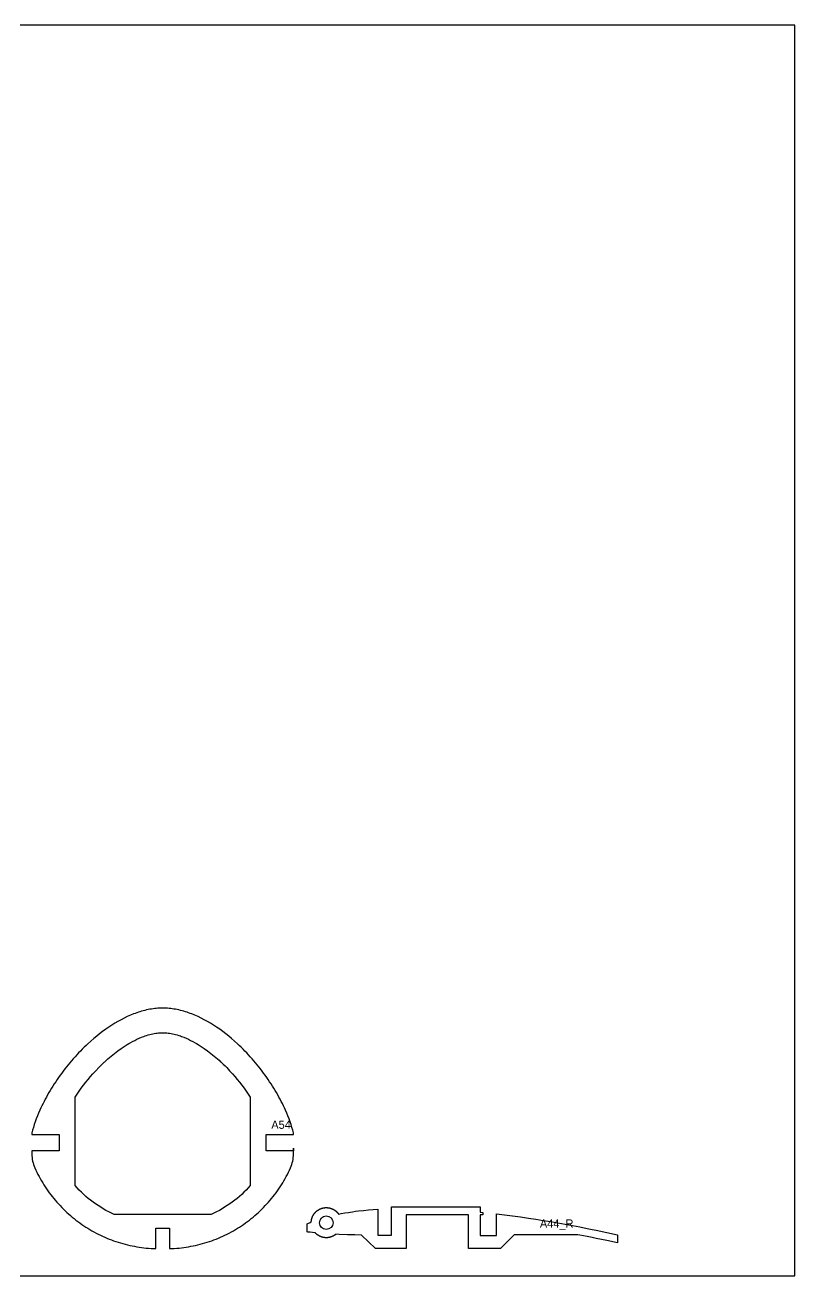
# Model space of a CAD drawing. Header units: millimetres. Extents: x 0 to 1269, y 0 to 474.
# Drawn here: x 987.7 to 1269.2, y 0 to 457.2 of the extents above; entities that cross this region are included whole.
import ezdxf

# ---------------------------------------------------------------- set-up
doc = ezdxf.new("R2010")
doc.units = ezdxf.units.MM
for name, color, linetype in [('CUT', 1, 'Continuous'), ('LABELS_NOT_CUT', 7, 'Continuous'), ('REFERENCE_NOT_CUT', 8, 'Continuous')]:
    doc.layers.add(name, color=color, linetype=linetype)

msp = doc.modelspace()

# ---------------------------------------------------------------- linework, layer by layer
at = {"layer": 'CUT'}
for points in [[(1085.89, 44.6), (1085.89, 46.71), (1085.89, 45.71), (1075.89, 45.71), (1075.89, 51.71), (1085.89, 51.71), (1085.89, 52.27), (1085.62, 53.28), (1085.33, 54.29), (1085.01, 55.32), (1084.65, 56.37), (1084.27, 57.42), (1083.86, 58.48), (1083.42, 59.55), (1082.95, 60.63), (1082.58, 61.42), (1082.21, 62.22), (1081.82, 63.02), (1081.41, 63.81), (1080.99, 64.61), (1080.56, 65.41), (1080.11, 66.21), (1079.65, 67.01), (1079.18, 67.81), (1078.69, 68.61), (1078.2, 69.41), (1077.69, 70.2), (1077.17, 70.99), (1076.64, 71.78), (1076.09, 72.56), (1075.54, 73.34), (1074.97, 74.11), (1074.4, 74.88), (1073.81, 75.65), (1073.21, 76.4), (1072.61, 77.16), (1071.99, 77.9), (1071.37, 78.64), (1070.74, 79.37), (1070.09, 80.09), (1069.44, 80.81), (1068.78, 81.51), (1068.12, 82.21), (1067.44, 82.89), (1066.76, 83.57), (1066.07, 84.23), (1065.38, 84.88), (1064.33, 85.84), (1063.27, 86.76), (1062.19, 87.66), (1061.11, 88.52), (1060.01, 89.36), (1058.91, 90.16), (1057.79, 90.93), (1056.67, 91.67), (1055.54, 92.37), (1054.41, 93.03), (1053.27, 93.66), (1052.13, 94.25), (1050.99, 94.79), (1049.85, 95.3), (1048.71, 95.76), (1048.13, 95.98), (1047.56, 96.18), (1046.96, 96.39), (1046.36, 96.58), (1045.76, 96.76), (1045.16, 96.92), (1044.56, 97.08), (1043.96, 97.22), (1043.37, 97.35), (1042.77, 97.46), (1042.18, 97.56), (1041.58, 97.65), (1040.99, 97.72), (1040.4, 97.79), (1039.82, 97.83), (1039.23, 97.87), (1038.65, 97.89), (1038.07, 97.9), (1037.49, 97.89), (1036.9, 97.87), (1036.32, 97.83), (1035.73, 97.79), (1035.14, 97.72), (1034.55, 97.65), (1033.96, 97.56), (1033.36, 97.46), (1032.77, 97.35), (1032.17, 97.22), (1031.57, 97.08), (1030.98, 96.92), (1030.38, 96.76), (1029.77, 96.58), (1029.17, 96.39), (1028.57, 96.18), (1028, 95.98), (1027.43, 95.76), (1026.28, 95.3), (1025.14, 94.79), (1024, 94.25), (1022.86, 93.66), (1021.72, 93.03), (1020.59, 92.37), (1019.46, 91.67), (1018.34, 90.93), (1017.23, 90.16), (1016.12, 89.36), (1015.03, 88.52), (1013.94, 87.66), (1012.87, 86.76), (1011.8, 85.84), (1010.76, 84.88), (1010.06, 84.23), (1009.37, 83.57), (1008.69, 82.89), (1008.02, 82.21), (1007.35, 81.51), (1006.69, 80.81), (1006.04, 80.09), (1005.4, 79.37), (1004.76, 78.64), (1004.14, 77.9), (1003.53, 77.16), (1002.92, 76.4), (1002.32, 75.65), (1001.74, 74.88), (1001.16, 74.11), (1000.6, 73.34), (1000.04, 72.56), (999.5, 71.78), (998.97, 70.99), (998.44, 70.2), (997.94, 69.41), (997.44, 68.61), (996.95, 67.81), (996.48, 67.01), (996.02, 66.21), (995.58, 65.41), (995.14, 64.61), (994.72, 63.81), (994.32, 63.02), (993.93, 62.22), (993.55, 61.42), (993.19, 60.63), (992.72, 59.55), (992.28, 58.48), (991.86, 57.42), (991.48, 56.37), (991.13, 55.32), (990.8, 54.29), (990.51, 53.28), (990.24, 52.27), (990.24, 51.71), (1000.24, 51.71), (1000.24, 45.71), (990.24, 45.71), (990.24, 44.6), (990.26, 43.94), (990.31, 43.28), (990.4, 42.63), (990.52, 41.98), (990.68, 41.34), (990.87, 40.71), (991.09, 40.08), (991.35, 39.47), (991.71, 38.68), (992.09, 37.89), (992.49, 37.11), (992.89, 36.33), (993.31, 35.57), (993.75, 34.81), (994.2, 34.05), (994.66, 33.31), (995.13, 32.57), (995.62, 31.85), (996.11, 31.13), (996.63, 30.42), (997.15, 29.71), (997.69, 29.02), (998.23, 28.34), (998.79, 27.67), (999.37, 27), (999.95, 26.35), (1000.54, 25.71), (1001.15, 25.08), (1001.77, 24.46), (1002.39, 23.84), (1003.03, 23.25), (1003.68, 22.66), (1004.34, 22.08), (1005.01, 21.52), (1005.69, 20.96), (1006.37, 20.42), (1007.07, 19.89), (1007.78, 19.37), (1008.49, 18.87), (1009.22, 18.38), (1009.95, 17.9), (1010.69, 17.43), (1011.44, 16.98), (1012.2, 16.54), (1012.96, 16.11), (1013.73, 15.7), (1014.51, 15.3), (1015.3, 14.91), (1016.09, 14.54), (1016.89, 14.18), (1017.69, 13.84), (1018.5, 13.51), (1019.32, 13.19), (1020.14, 12.89), (1020.97, 12.6), (1021.8, 12.33), (1022.64, 12.07), (1023.48, 11.83), (1024.32, 11.6), (1025.17, 11.39), (1026.03, 11.19), (1026.88, 11.01), (1027.74, 10.84), (1028.6, 10.68), (1029.47, 10.54), (1030.33, 10.42), (1031.2, 10.31), (1032.07, 10.22), (1032.94, 10.14), (1033.82, 10.08), (1034.69, 10.03), (1035.57, 10), (1035.57, 17.49), (1040.57, 17.49), (1040.57, 10), (1041, 10.01), (1041.44, 10.03), (1042.32, 10.08), (1043.19, 10.14), (1044.06, 10.22), (1044.93, 10.31), (1045.8, 10.42), (1046.67, 10.54), (1047.53, 10.68), (1048.39, 10.84), (1049.25, 11.01), (1050.11, 11.19), (1050.96, 11.39), (1051.81, 11.6), (1052.65, 11.83), (1053.5, 12.07), (1054.33, 12.33), (1055.16, 12.6), (1055.99, 12.89), (1056.81, 13.19), (1057.63, 13.51), (1058.44, 13.84), (1059.24, 14.18), (1060.04, 14.54), (1060.84, 14.91), (1061.62, 15.3), (1062.4, 15.7), (1063.17, 16.11), (1063.94, 16.54), (1064.69, 16.98), (1065.44, 17.43), (1066.18, 17.9), (1066.92, 18.38), (1067.64, 18.87), (1068.36, 19.37), (1069.06, 19.89), (1069.76, 20.42), (1070.45, 20.96), (1071.13, 21.52), (1071.79, 22.08), (1072.45, 22.66), (1073.1, 23.25), (1073.74, 23.84), (1074.37, 24.46), (1074.98, 25.08), (1075.59, 25.71), (1076.18, 26.35), (1076.77, 27), (1077.34, 27.67), (1077.9, 28.34), (1078.45, 29.02), (1078.98, 29.71), (1079.51, 30.42), (1080.02, 31.13), (1080.52, 31.85), (1081, 32.57), (1081.48, 33.31), (1081.94, 34.05), (1082.39, 34.81), (1082.82, 35.57), (1083.24, 36.33), (1083.65, 37.11), (1084.04, 37.89), (1084.42, 38.68), (1084.79, 39.47), (1085.04, 40.08), (1085.27, 40.71), (1085.45, 41.34), (1085.61, 41.98), (1085.73, 42.63), (1085.82, 43.28), (1085.87, 43.94)], [(1006.81, 32.18), (1006.07, 33.01), (1006.07, 65.4), (1006.8, 66.49), (1007.55, 67.58), (1008.33, 68.66), (1009.13, 69.73), (1009.95, 70.79), (1010.8, 71.83), (1011.66, 72.86), (1012.54, 73.86), (1013.6, 75.02), (1014.67, 76.14), (1015.28, 76.76), (1015.9, 77.36), (1016.72, 78.14), (1016.87, 78.28), (1017.47, 78.82), (1018.06, 79.36), (1018.66, 79.87), (1019.27, 80.38), (1019.88, 80.88), (1020.49, 81.36), (1021.1, 81.83), (1021.71, 82.29), (1022.85, 83.1), (1023.98, 83.87), (1025.11, 84.58), (1025.68, 84.92), (1026.24, 85.24), (1027.05, 85.69), (1027.86, 86.11), (1028.66, 86.5), (1029.45, 86.86), (1030.34, 87.24), (1031.2, 87.57), (1031.62, 87.71), (1032.19, 87.91), (1032.76, 88.08), (1033.32, 88.23), (1033.88, 88.37), (1034.43, 88.5), (1034.98, 88.61), (1035.52, 88.7), (1036.06, 88.77), (1036.59, 88.83), (1037.11, 88.87), (1037.59, 88.89), (1038.07, 88.9), (1038.54, 88.89), (1039.02, 88.87), (1039.54, 88.83), (1040.08, 88.77), (1040.61, 88.7), (1041.15, 88.61), (1041.7, 88.5), (1042.26, 88.37), (1042.81, 88.23), (1043.38, 88.08), (1043.94, 87.91), (1044.52, 87.71), (1044.93, 87.57), (1045.79, 87.24), (1046.68, 86.86), (1047.47, 86.5), (1048.27, 86.11), (1049.08, 85.69), (1049.89, 85.24), (1050.46, 84.92), (1051.02, 84.58), (1052.15, 83.87), (1053.29, 83.1), (1054.43, 82.29), (1055.04, 81.83), (1055.65, 81.36), (1056.26, 80.88), (1056.86, 80.38), (1057.47, 79.87), (1058.07, 79.36), (1058.67, 78.82), (1059.26, 78.28), (1059.41, 78.14), (1060.23, 77.36), (1060.85, 76.76), (1061.46, 76.14), (1062.54, 75.02), (1063.59, 73.86), (1064.47, 72.86), (1065.34, 71.83), (1066.18, 70.79), (1067, 69.73), (1067.81, 68.66), (1068.58, 67.58), (1069.34, 66.49), (1070.07, 65.4), (1070.07, 33.01), (1069.32, 32.18), (1068.55, 31.37), (1067.76, 30.58), (1066.95, 29.81), (1066.12, 29.07), (1065.26, 28.35), (1064.39, 27.65), (1063.5, 26.97), (1062.59, 26.32), (1061.67, 25.7), (1060.72, 25.1), (1059.76, 24.52), (1058.79, 23.97), (1057.8, 23.45), (1056.8, 22.96), (1055.78, 22.49), (1020.35, 22.49), (1019.34, 22.96), (1018.33, 23.45), (1017.34, 23.97), (1016.37, 24.52), (1015.41, 25.1), (1014.47, 25.7), (1013.54, 26.32), (1012.63, 26.97), (1011.74, 27.65), (1010.87, 28.35), (1010.02, 29.07), (1009.19, 29.81), (1008.37, 30.58), (1007.58, 31.37)], [(1195.07, 17.02), (1196.53, 16.72), (1200.44, 15.91), (1204.28, 15.07), (1204.28, 12.07), (1200.44, 12.91), (1196.53, 13.72), (1195.07, 14.02), (1193.22, 14.39), (1190.53, 14.92), (1189.88, 15.05), (1166.53, 15.01), (1161.59, 10.05), (1161.59, 10.04), (1149.84, 10.03), (1149.83, 22.33), (1127.03, 22.31), (1127.04, 10.01), (1115.86, 10), (1110.76, 14.97), (1108.25, 15.02), (1105.63, 15.09), (1102.63, 15.2), (1101.4, 15.26), (1101.38, 15.24), (1101.34, 15.21), (1101.3, 15.18), (1101.26, 15.15), (1101.23, 15.12), (1101.19, 15.09), (1101.15, 15.06), (1101.11, 15.03), (1101.07, 15.01), (1101.03, 14.98), (1100.99, 14.95), (1100.95, 14.92), (1100.91, 14.9), (1100.87, 14.87), (1100.83, 14.85), (1100.79, 14.82), (1100.75, 14.79), (1100.71, 14.77), (1100.67, 14.75), (1100.63, 14.72), (1100.59, 14.7), (1100.54, 14.67), (1100.5, 14.65), (1100.46, 14.63), (1100.42, 14.61), (1100.38, 14.58), (1100.33, 14.56), (1100.29, 14.54), (1100.25, 14.52), (1100.2, 14.5), (1100.16, 14.48), (1100.12, 14.46), (1100.07, 14.44), (1100.03, 14.42), (1099.98, 14.4), (1099.94, 14.38), (1099.89, 14.37), (1099.85, 14.35), (1099.8, 14.33), (1099.76, 14.32), (1099.71, 14.3), (1099.67, 14.28), (1099.62, 14.27), (1099.58, 14.25), (1099.53, 14.24), (1099.49, 14.22), (1099.44, 14.21), (1099.39, 14.2), (1099.35, 14.18), (1099.3, 14.17), (1099.26, 14.16), (1099.21, 14.15), (1099.16, 14.14), (1099.12, 14.12), (1099.07, 14.11), (1099.02, 14.1), (1098.97, 14.09), (1098.93, 14.09), (1098.88, 14.08), (1098.83, 14.07), (1098.79, 14.06), (1098.74, 14.05), (1098.69, 14.04), (1098.64, 14.04), (1098.6, 14.03), (1098.55, 14.02), (1098.5, 14.02), (1098.45, 14.01), (1098.41, 14.01), (1098.36, 14), (1098.31, 14), (1098.26, 14), (1098.21, 13.99), (1098.17, 13.99), (1098.12, 13.99), (1098.07, 13.99), (1098.02, 13.99), (1097.97, 13.98), (1097.93, 13.98), (1097.88, 13.98), (1097.83, 13.98), (1097.78, 13.98), (1097.73, 13.99), (1097.69, 13.99), (1097.64, 13.99), (1097.59, 13.99), (1097.54, 13.99), (1097.49, 14), (1097.45, 14), (1097.4, 14), (1097.35, 14.01), (1097.3, 14.01), (1097.26, 14.02), (1097.21, 14.02), (1097.16, 14.03), (1097.11, 14.04), (1097.07, 14.04), (1097.02, 14.05), (1096.97, 14.06), (1096.92, 14.07), (1096.88, 14.08), (1096.83, 14.09), (1096.78, 14.09), (1096.73, 14.1), (1096.69, 14.11), (1096.64, 14.12), (1096.59, 14.14), (1096.55, 14.15), (1096.5, 14.16), (1096.45, 14.17), (1096.41, 14.18), (1096.36, 14.2), (1096.32, 14.21), (1096.27, 14.22), (1096.22, 14.24), (1096.18, 14.25), (1096.13, 14.27), (1096.09, 14.28), (1096.04, 14.3), (1096, 14.32), (1095.95, 14.33), (1095.91, 14.35), (1095.86, 14.37), (1095.82, 14.38), (1095.77, 14.4), (1095.73, 14.42), (1095.68, 14.44), (1095.64, 14.46), (1095.6, 14.48), (1095.55, 14.5), (1095.51, 14.52), (1095.47, 14.54), (1095.42, 14.56), (1095.38, 14.58), (1095.34, 14.61), (1095.3, 14.63), (1095.25, 14.65), (1095.21, 14.67), (1095.17, 14.7), (1095.13, 14.72), (1095.09, 14.75), (1095.05, 14.77), (1095, 14.79), (1094.96, 14.82), (1094.92, 14.85), (1094.88, 14.87), (1094.84, 14.9), (1094.8, 14.92), (1094.76, 14.95), (1094.72, 14.98), (1094.68, 15.01), (1094.65, 15.03), (1094.61, 15.06), (1094.57, 15.09), (1094.53, 15.12), (1094.49, 15.15), (1094.45, 15.18), (1094.42, 15.21), (1094.38, 15.24), (1094.34, 15.27), (1094.31, 15.3), (1094.27, 15.33), (1094.23, 15.36), (1094.2, 15.4), (1094.16, 15.43), (1094.13, 15.46), (1094.09, 15.49), (1094.06, 15.53), (1094.02, 15.56), (1093.99, 15.59), (1093.96, 15.63), (1093.92, 15.66), (1093.89, 15.7), (1093.86, 15.73), (1093.82, 15.77), (1092.8, 15.86), (1091.94, 15.96), (1091.1, 16.07), (1090.89, 16.1), (1090.89, 19.1), (1091.16, 19.23), (1092, 19.6), (1092.38, 19.76), (1092.39, 19.77), (1092.39, 19.82), (1092.39, 19.87), (1092.4, 19.92), (1092.4, 19.96), (1092.4, 20.01), (1092.41, 20.06), (1092.41, 20.11), (1092.42, 20.15), (1092.43, 20.2), (1092.43, 20.25), (1092.44, 20.3), (1092.45, 20.34), (1092.45, 20.39), (1092.46, 20.44), (1092.47, 20.49), (1092.48, 20.53), (1092.49, 20.58), (1092.5, 20.63), (1092.51, 20.67), (1092.52, 20.72), (1092.53, 20.77), (1092.54, 20.81), (1092.55, 20.86), (1092.57, 20.91), (1092.58, 20.95), (1092.59, 21), (1092.6, 21.05), (1092.62, 21.09), (1092.63, 21.14), (1092.65, 21.18), (1092.66, 21.23), (1092.68, 21.27), (1092.69, 21.32), (1092.71, 21.37), (1092.73, 21.41), (1092.74, 21.46), (1092.76, 21.5), (1092.78, 21.54), (1092.8, 21.59), (1092.82, 21.63), (1092.83, 21.68), (1092.85, 21.72), (1092.87, 21.76), (1092.89, 21.81), (1092.91, 21.85), (1092.93, 21.9), (1092.96, 21.94), (1092.98, 21.98), (1093, 22.02), (1093.02, 22.07), (1093.04, 22.11), (1093.07, 22.15), (1093.09, 22.19), (1093.11, 22.23), (1093.14, 22.28), (1093.16, 22.32), (1093.19, 22.36), (1093.21, 22.4), (1093.24, 22.44), (1093.27, 22.48), (1093.29, 22.52), (1093.32, 22.56), (1093.35, 22.6), (1093.37, 22.64), (1093.4, 22.68), (1093.43, 22.72), (1093.46, 22.76), (1093.49, 22.79), (1093.51, 22.83), (1093.54, 22.87), (1093.57, 22.91), (1093.6, 22.95), (1093.63, 22.98), (1093.66, 23.02), (1093.7, 23.06), (1093.73, 23.09), (1093.76, 23.13), (1093.79, 23.16), (1093.82, 23.2), (1093.86, 23.23), (1093.89, 23.27), (1093.92, 23.3), (1093.96, 23.34), (1093.99, 23.37), (1094.02, 23.41), (1094.06, 23.44), (1094.09, 23.47), (1094.13, 23.51), (1094.16, 23.54), (1094.2, 23.57), (1094.23, 23.6), (1094.27, 23.63), (1094.31, 23.67), (1094.34, 23.7), (1094.38, 23.73), (1094.42, 23.76), (1094.45, 23.79), (1094.49, 23.82), (1094.53, 23.85), (1094.57, 23.88), (1094.61, 23.91), (1094.65, 23.93), (1094.68, 23.96), (1094.72, 23.99), (1094.76, 24.02), (1094.8, 24.04), (1094.84, 24.07), (1094.88, 24.1), (1094.92, 24.12), (1094.96, 24.15), (1095, 24.17), (1095.05, 24.2), (1095.09, 24.22), (1095.13, 24.25), (1095.17, 24.27), (1095.21, 24.29), (1095.25, 24.32), (1095.3, 24.34), (1095.34, 24.36), (1095.38, 24.38), (1095.42, 24.41), (1095.47, 24.43), (1095.51, 24.45), (1095.55, 24.47), (1095.6, 24.49), (1095.64, 24.51), (1095.68, 24.53), (1095.73, 24.55), (1095.77, 24.57), (1095.82, 24.58), (1095.86, 24.6), (1095.91, 24.62), (1095.95, 24.64), (1096, 24.65), (1096.04, 24.67), (1096.09, 24.68), (1096.13, 24.7), (1096.18, 24.71), (1096.22, 24.73), (1096.27, 24.74), (1096.32, 24.76), (1096.36, 24.77), (1096.41, 24.78), (1096.45, 24.8), (1096.5, 24.81), (1096.55, 24.82), (1096.59, 24.83), (1096.64, 24.84), (1096.69, 24.85), (1096.73, 24.86), (1096.78, 24.87), (1096.83, 24.88), (1096.88, 24.89), (1096.92, 24.9), (1096.97, 24.91), (1097.02, 24.92), (1097.07, 24.92), (1097.11, 24.93), (1097.16, 24.94), (1097.21, 24.94), (1097.26, 24.95), (1097.3, 24.95), (1097.35, 24.96), (1097.4, 24.96), (1097.45, 24.97), (1097.49, 24.97), (1097.54, 24.97), (1097.59, 24.98), (1097.64, 24.98), (1097.69, 24.98), (1097.73, 24.98), (1097.78, 24.98), (1097.83, 24.98), (1097.88, 24.98), (1097.93, 24.98), (1097.97, 24.98), (1098.02, 24.98), (1098.07, 24.98), (1098.12, 24.98), (1098.17, 24.98), (1098.21, 24.97), (1098.26, 24.97), (1098.31, 24.97), (1098.36, 24.96), (1098.41, 24.96), (1098.45, 24.95), (1098.5, 24.95), (1098.55, 24.94), (1098.6, 24.94), (1098.64, 24.93), (1098.69, 24.92), (1098.74, 24.92), (1098.79, 24.91), (1098.83, 24.9), (1098.88, 24.89), (1098.93, 24.88), (1098.97, 24.87), (1099.02, 24.86), (1099.07, 24.85), (1099.12, 24.84), (1099.16, 24.83), (1099.21, 24.82), (1099.26, 24.81), (1099.3, 24.8), (1099.35, 24.78), (1099.39, 24.77), (1099.44, 24.76), (1099.49, 24.74), (1099.53, 24.73), (1099.58, 24.71), (1099.62, 24.7), (1099.67, 24.68), (1099.71, 24.67), (1099.76, 24.65), (1099.8, 24.64), (1099.85, 24.62), (1099.89, 24.6), (1099.94, 24.58), (1099.98, 24.57), (1100.03, 24.55), (1100.07, 24.53), (1100.12, 24.51), (1100.16, 24.49), (1100.2, 24.47), (1100.25, 24.45), (1100.29, 24.43), (1100.33, 24.41), (1100.38, 24.38), (1100.42, 24.36), (1100.46, 24.34), (1100.5, 24.32), (1100.54, 24.29), (1100.59, 24.27), (1100.63, 24.25), (1100.67, 24.22), (1100.71, 24.2), (1100.75, 24.17), (1100.79, 24.15), (1100.83, 24.12), (1100.87, 24.1), (1100.91, 24.07), (1100.95, 24.04), (1100.99, 24.02), (1101.03, 23.99), (1101.07, 23.96), (1101.11, 23.93), (1101.15, 23.91), (1101.19, 23.88), (1101.23, 23.85), (1101.26, 23.82), (1101.3, 23.79), (1101.34, 23.76), (1101.38, 23.73), (1101.41, 23.7), (1101.45, 23.67), (1101.49, 23.63), (1101.52, 23.6), (1101.56, 23.57), (1101.59, 23.54), (1101.63, 23.51), (1101.66, 23.47), (1101.7, 23.44), (1101.73, 23.41), (1101.77, 23.37), (1101.8, 23.34), (1101.83, 23.3), (1101.87, 23.27), (1101.9, 23.23), (1101.93, 23.2), (1101.97, 23.16), (1102, 23.13), (1102.03, 23.09), (1102.06, 23.06), (1102.09, 23.02), (1102.12, 22.98), (1102.15, 22.95), (1102.18, 22.91), (1102.21, 22.87), (1102.24, 22.83), (1102.27, 22.79), (1102.3, 22.76), (1102.33, 22.72), (1102.36, 22.68), (1102.38, 22.64), (1102.41, 22.6), (1102.41, 22.6), (1103.31, 22.78), (1104.65, 23.02), (1106.03, 23.26), (1107.46, 23.48), (1108.52, 23.63), (1109.61, 23.78), (1111.44, 23.99), (1113.27, 24.17), (1115.01, 24.3), (1116.72, 24.41), (1116.73, 14.91), (1121.73, 14.92), (1121.72, 24.59), (1121.73, 24.59), (1121.73, 25.33), (1154.13, 25.33), (1154.13, 23.34), (1155.13, 23.24), (1155.13, 22.4), (1154.13, 22.4), (1154.13, 22.33), (1154.13, 22.33), (1154.13, 14.84), (1160.13, 14.85), (1160.13, 22.71), (1163.06, 22.36), (1165.91, 21.99), (1168.84, 21.59), (1171.79, 21.16), (1174.41, 20.76), (1177.14, 20.33), (1179.86, 19.87), (1182.48, 19.42), (1185.18, 18.93), (1187.89, 18.43), (1190.53, 17.92), (1193.22, 17.39)]]:
    msp.add_lwpolyline(points, close=True, dxfattribs=at)
msp.add_circle((1097.88, 19.48), 2.5, dxfattribs=at)
at = {"layer": 'REFERENCE_NOT_CUT'}
msp.add_lwpolyline([(659.6, 0), (1269.2, 0), (1269.2, 457.2), (659.6, 457.2)], close=True, dxfattribs=at)

# ---------------------------------------------------------------- texts
at = {"layer": 'LABELS_NOT_CUT'}
for s, p in [('A54', (1077.77, 53.78)), ('A44_R', (1175.96, 17.67))]:
    msp.add_text(s, height=3, dxfattribs=at).set_placement(p)

doc.saveas('drawing.dxf')
